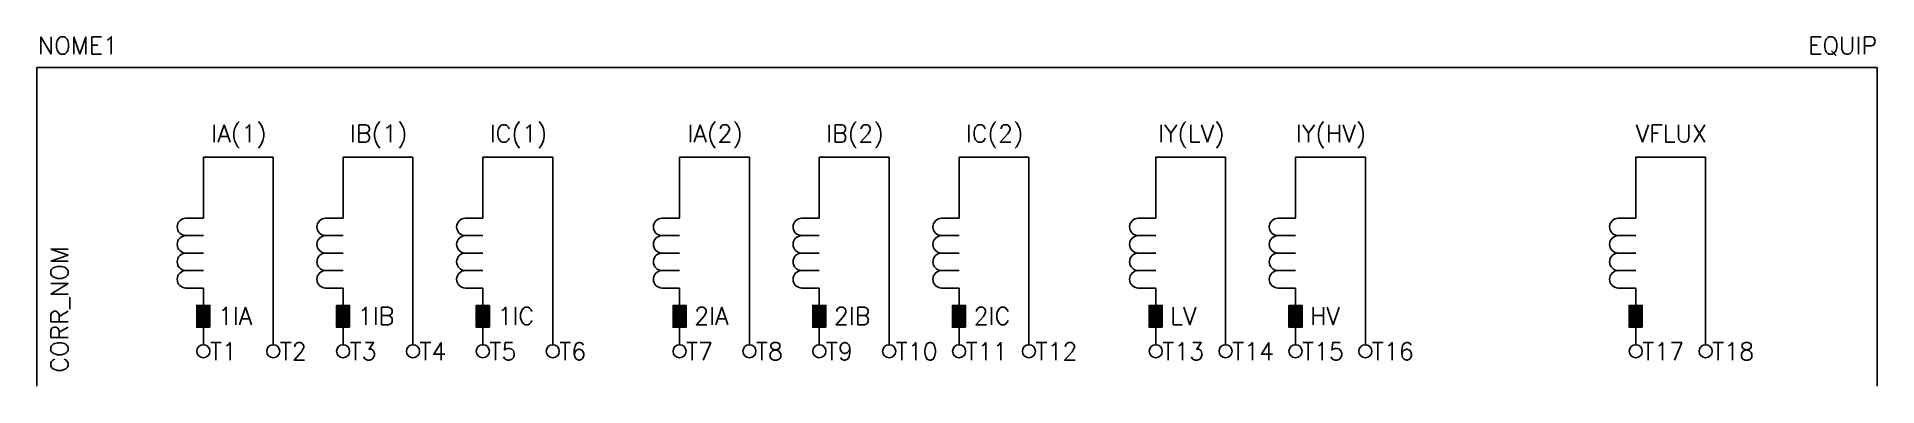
# Model space of a CAD drawing. Extents: x 377 to 588, y 328 to 368.
import ezdxf
from ezdxf.enums import TextEntityAlignment as Align

# ---------------------------------------------------------------- set-up
doc = ezdxf.new("R2010")
doc.units = 0
doc.header["$MEASUREMENT"] = 0
doc.layers.get('0').update_dxf_attribs({"linetype": 'CONTINUOUS'})
doc.styles.add('ROMANS', font='romans')

# ---------------------------------------------------------------- blocks, each defined once
blk = doc.blocks.new('RETANG')
at = {"color": 0}
blk.add_lwpolyline([(2.5, 0), (2.5, 1.5), (0, 1.5), (0, 0)], close=True, dxfattribs=at)
blk.add_solid([(0, 0), (0, 1.5), (2.5, 0), (2.5, 1.5)], dxfattribs=at)

msp = doc.modelspace()

# ---------------------------------------------------------------- linework, layer by layer
for p, q in [((377.45, 364.29), (588.16, 364.29)), ((377.45, 327.79), (377.45, 364.29)), ((588.16, 364.29), (588.16, 327.79)), ((394.52, 347.04), (396.52, 347.04)), ((410.52, 347.04), (412.52, 347.04)), ((426.52, 347.04), (428.52, 347.04)), ((449.04, 347.04), (451.04, 347.04)), ((465.04, 347.04), (467.04, 347.04)), ((481.04, 347.04), (483.04, 347.04)), ((503.56, 347.04), (505.56, 347.04)), ((519.56, 347.04), (521.56, 347.04)), ((558.52, 347.04), (560.52, 347.04)), ((394.52, 345.04), (396.52, 345.04)), ((410.52, 345.04), (412.52, 345.04)), ((426.52, 345.04), (428.52, 345.04)), ((449.04, 345.04), (451.04, 345.04)), ((465.04, 345.04), (467.04, 345.04)), ((481.04, 345.04), (483.04, 345.04)), ((503.56, 345.04), (505.56, 345.04)), ((519.56, 345.04), (521.56, 345.04)), ((558.52, 345.04), (560.52, 345.04)), ((394.52, 343.04), (396.52, 343.04)), ((394.52, 343.04), (396.52, 343.04)), ((410.52, 343.04), (412.52, 343.04)), ((410.52, 343.04), (412.52, 343.04)), ((426.52, 343.04), (428.52, 343.04)), ((426.52, 343.04), (428.52, 343.04)), ((449.04, 343.04), (451.04, 343.04)), ((449.04, 343.04), (451.04, 343.04)), ((465.04, 343.04), (467.04, 343.04)), ((465.04, 343.04), (467.04, 343.04)), ((481.04, 343.04), (483.04, 343.04)), ((481.04, 343.04), (483.04, 343.04)), ((503.56, 343.04), (505.56, 343.04)), ((503.56, 343.04), (505.56, 343.04)), ((519.56, 343.04), (521.56, 343.04)), ((519.56, 343.04), (521.56, 343.04)), ((558.52, 343.04), (560.52, 343.04)), ((558.52, 343.04), (560.52, 343.04)), ((394.52, 341.04), (396.52, 341.04)), ((396.52, 341.04), (394.52, 341.04)), ((410.52, 341.04), (412.52, 341.04)), ((412.52, 341.04), (410.52, 341.04)), ((426.52, 341.04), (428.52, 341.04)), ((428.52, 341.04), (426.52, 341.04)), ((449.04, 341.04), (451.04, 341.04)), ((451.04, 341.04), (449.04, 341.04)), ((465.04, 341.04), (467.04, 341.04)), ((467.04, 341.04), (465.04, 341.04)), ((481.04, 341.04), (483.04, 341.04)), ((483.04, 341.04), (481.04, 341.04)), ((503.56, 341.04), (505.56, 341.04)), ((505.56, 341.04), (503.56, 341.04)), ((519.56, 341.04), (521.56, 341.04)), ((521.56, 341.04), (519.56, 341.04)), ((558.52, 341.04), (560.52, 341.04)), ((560.52, 341.04), (558.52, 341.04)), ((394.52, 339.04), (396.52, 339.04)), ((410.52, 339.04), (412.52, 339.04)), ((426.52, 339.04), (428.52, 339.04)), ((449.04, 339.04), (451.04, 339.04)), ((465.04, 339.04), (467.04, 339.04)), ((481.04, 339.04), (483.04, 339.04)), ((503.56, 339.04), (505.56, 339.04)), ((519.56, 339.04), (521.56, 339.04)), ((558.52, 339.04), (560.52, 339.04))]:
    msp.add_line(p, q)
at = {"color": 0}
for p, q in [((396.52, 354.04), (396.52, 347.04)), ((404.52, 354.04), (396.52, 354.04)), ((404.52, 354.04), (404.52, 332.54)), ((412.52, 354.04), (412.52, 347.04)), ((420.52, 354.04), (412.52, 354.04)), ((420.52, 354.04), (420.52, 332.54)), ((428.52, 354.04), (428.52, 347.04)), ((436.52, 354.04), (428.52, 354.04)), ((436.52, 354.04), (436.52, 332.54)), ((451.04, 354.04), (451.04, 347.04)), ((459.04, 354.04), (451.04, 354.04)), ((459.04, 354.04), (459.04, 332.54)), ((467.04, 354.04), (467.04, 347.04)), ((475.04, 354.04), (467.04, 354.04)), ((475.04, 354.04), (475.04, 332.54)), ((483.04, 354.04), (483.04, 347.04)), ((491.04, 354.04), (483.04, 354.04)), ((491.04, 354.04), (491.04, 332.54)), ((505.56, 354.04), (505.56, 347.04)), ((513.56, 354.04), (505.56, 354.04)), ((513.56, 354.04), (513.56, 332.54)), ((521.56, 354.04), (521.56, 347.04)), ((529.56, 354.04), (521.56, 354.04)), ((529.56, 354.04), (529.56, 332.54)), ((560.52, 354.04), (560.52, 347.04)), ((568.52, 354.04), (560.52, 354.04)), ((568.52, 354.04), (568.52, 332.54)), ((396.52, 339.04), (396.52, 332.54)), ((412.52, 339.04), (412.52, 332.54)), ((428.52, 339.04), (428.52, 332.54)), ((451.04, 339.04), (451.04, 332.54)), ((467.04, 339.04), (467.04, 332.54)), ((483.04, 339.04), (483.04, 332.54)), ((505.56, 339.04), (505.56, 332.54)), ((521.56, 339.04), (521.56, 332.54)), ((560.52, 339.04), (560.52, 332.54))]:
    msp.add_line(p, q, dxfattribs=at)
for points in [[(394.52, 345.04, -1), (394.52, 347.04), (396.52, 347.04)], [(410.52, 345.04, -1), (410.52, 347.04), (412.52, 347.04)], [(426.52, 345.04, -1), (426.52, 347.04), (428.52, 347.04)], [(449.04, 345.04, -1), (449.04, 347.04), (451.04, 347.04)], [(465.04, 345.04, -1), (465.04, 347.04), (467.04, 347.04)], [(481.04, 345.04, -1), (481.04, 347.04), (483.04, 347.04)], [(503.56, 345.04, -1), (503.56, 347.04), (505.56, 347.04)], [(519.56, 345.04, -1), (519.56, 347.04), (521.56, 347.04)], [(558.52, 345.04, -1), (558.52, 347.04), (560.52, 347.04)], [(394.52, 343.04, -1), (394.52, 345.04), (396.52, 345.04)], [(410.52, 343.04, -1), (410.52, 345.04), (412.52, 345.04)], [(426.52, 343.04, -1), (426.52, 345.04), (428.52, 345.04)], [(449.04, 343.04, -1), (449.04, 345.04), (451.04, 345.04)], [(465.04, 343.04, -1), (465.04, 345.04), (467.04, 345.04)], [(481.04, 343.04, -1), (481.04, 345.04), (483.04, 345.04)], [(503.56, 343.04, -1), (503.56, 345.04), (505.56, 345.04)], [(519.56, 343.04, -1), (519.56, 345.04), (521.56, 345.04)], [(558.52, 343.04, -1), (558.52, 345.04), (560.52, 345.04)], [(394.52, 341.04, 1), (394.52, 339.04), (396.52, 339.04)], [(410.52, 341.04, 1), (410.52, 339.04), (412.52, 339.04)], [(426.52, 341.04, 1), (426.52, 339.04), (428.52, 339.04)], [(449.04, 341.04, 1), (449.04, 339.04), (451.04, 339.04)], [(465.04, 341.04, 1), (465.04, 339.04), (467.04, 339.04)], [(481.04, 341.04, 1), (481.04, 339.04), (483.04, 339.04)], [(503.56, 341.04, 1), (503.56, 339.04), (505.56, 339.04)], [(519.56, 341.04, 1), (519.56, 339.04), (521.56, 339.04)], [(558.52, 341.04, 1), (558.52, 339.04), (560.52, 339.04)]]:
    msp.add_lwpolyline(points, format="xyb")
for centre in [(396.52, 331.79), (404.52, 331.79), (412.52, 331.79), (420.52, 331.79), (428.52, 331.79), (436.52, 331.79), (451.04, 331.79), (459.04, 331.79), (467.04, 331.79), (475.04, 331.79), (483.04, 331.79), (491.04, 331.79), (505.56, 331.79), (513.56, 331.79), (521.56, 331.79), (529.56, 331.79), (560.52, 331.79), (568.52, 331.79)]:
    msp.add_circle(centre, 0.75, dxfattribs=at)
for centre in [(394.52, 342.04), (410.52, 342.04), (426.52, 342.04), (449.04, 342.04), (465.04, 342.04), (481.04, 342.04), (503.56, 342.04), (519.56, 342.04), (558.52, 342.04)]:
    msp.add_arc(centre, 1, 90, 270)

# ---------------------------------------------------------------- block references
at = {"xscale": -1, "rotation": 90}
for p in [(397.27, 337.04), (413.27, 337.04), (429.27, 337.04), (451.79, 337.04), (467.79, 337.04), (483.79, 337.04), (506.31, 337.04), (522.31, 337.04), (561.27, 337.04)]:
    msp.add_blockref('RETANG', p, dxfattribs=at)

# ---------------------------------------------------------------- texts
at = {"style": 'ROMANS'}
for s, p in [('IA(1)', (400.6, 356.75)), ('IB(1)', (416.6, 356.75)), ('IC(1)', (432.6, 356.75)), ('IA(2)', (455.12, 356.75)), ('IB(2)', (471.12, 356.75)), ('IC(2)', (487.12, 356.75)), ('IY(LV)', (509.64, 356.75)), ('IY(HV)', (525.64, 356.75)), ('VFLUX', (564.6, 356.75))]:
    msp.add_text(s, height=2, dxfattribs=at).set_placement(p, align=Align.MIDDLE_CENTER)
for s, p in [('1IA', (398.19, 335.83)), ('1IB', (414.19, 335.83)), ('1IC', (430.19, 335.83)), ('2IA', (452.71, 335.83)), ('2IB', (468.71, 335.83)), ('2IC', (484.71, 335.83)), ('LV', (507.23, 335.83)), ('HV', (523.23, 335.83))]:
    msp.add_text(s, height=2, dxfattribs=at).set_placement(p, align=Align.MIDDLE_LEFT)
at = {"lineweight": -3, "style": 'ROMANS'}
msp.add_attdef('NOME1', text='', height=2, dxfattribs=at).set_placement((382.15, 366.83), align=Align.MIDDLE_CENTER)
msp.add_attdef('EQUIP', text='', height=2, dxfattribs=at).set_placement((588.16, 366.83), align=Align.MIDDLE_RIGHT)
msp.add_attdef('CORR_NOM', text='', height=2, rotation=90, dxfattribs=at).set_placement((380.04, 329.34), align=Align.MIDDLE_LEFT)
for tag, p in [('T1', (397.27, 331.79)), ('T2', (405.27, 331.79)), ('T3', (413.27, 331.79)), ('T4', (421.27, 331.79)), ('T5', (429.27, 331.79)), ('T6', (437.27, 331.79)), ('T7', (451.79, 331.79)), ('T8', (459.79, 331.79)), ('T9', (467.79, 331.79)), ('T10', (475.79, 331.79)), ('T11', (483.79, 331.79)), ('T12', (491.79, 331.79)), ('T13', (506.31, 331.79)), ('T14', (514.31, 331.79)), ('T15', (522.31, 331.79)), ('T16', (530.31, 331.79)), ('T17', (561.27, 331.79)), ('T18', (569.27, 331.79))]:
    msp.add_attdef(tag, text='', height=2, dxfattribs=at).set_placement(p, align=Align.MIDDLE_LEFT)

doc.saveas('drawing.dxf')
